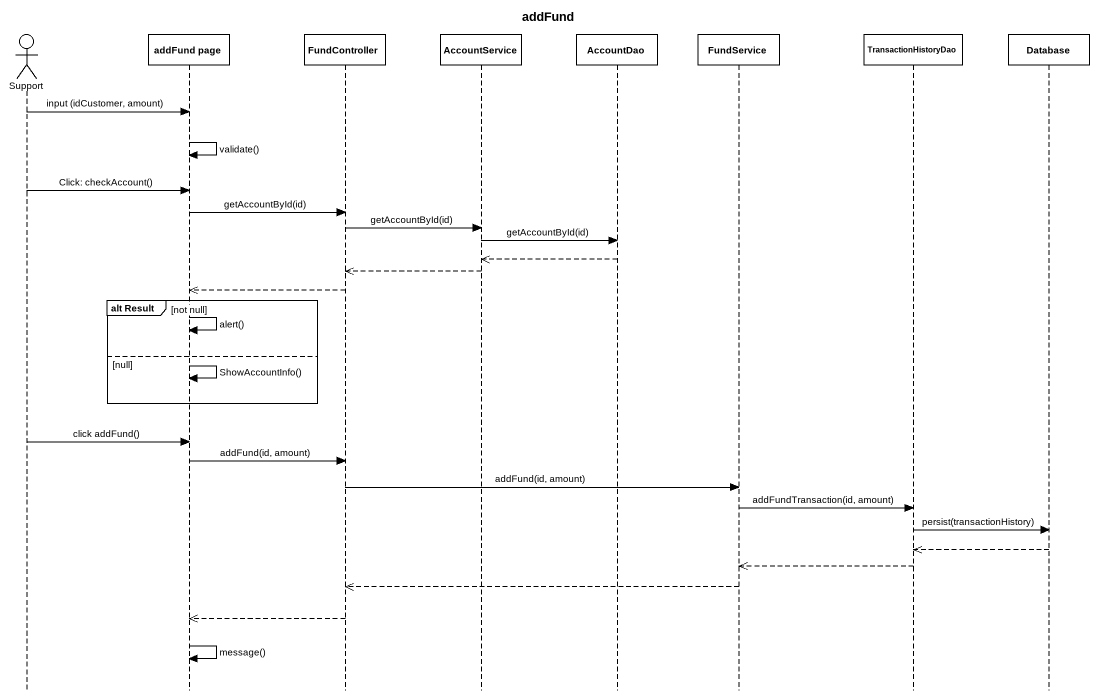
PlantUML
@startuml
title addFund
hide footbox
actor Support
participant "addFund page" as addFund_page
participant FundController
participant AccountService
participant AccountDao
participant FundService
participant TransactionHistoryDao
participant "Database" as Database_

Support -> addFund_page : input (idCustomer, amount)
addFund_page -> addFund_page : validate()
Support -> addFund_page : Click: checkAccount()
addFund_page -> FundController : getAccountById(id)
FundController -> AccountService : getAccountById(id)
AccountService -> AccountDao : getAccountById(id)
AccountDao -->> AccountService
AccountService -->> FundController
FundController -->> addFund_page
group alt Result [not null]
  addFund_page -> addFund_page : alert()
else null
  addFund_page -> addFund_page : ShowAccountInfo()
end
Support -> addFund_page : click addFund()
addFund_page -> FundController : addFund(id, amount)
FundController -> FundService : addFund(id, amount)
FundService -> TransactionHistoryDao : addFundTransaction(id, amount)
TransactionHistoryDao -> Database_ : persist(transactionHistory)
Database_ -->> TransactionHistoryDao
TransactionHistoryDao -->> FundService
FundService -->> FundController
FundController -->> addFund_page
addFund_page -> addFund_page : message()
@enduml
